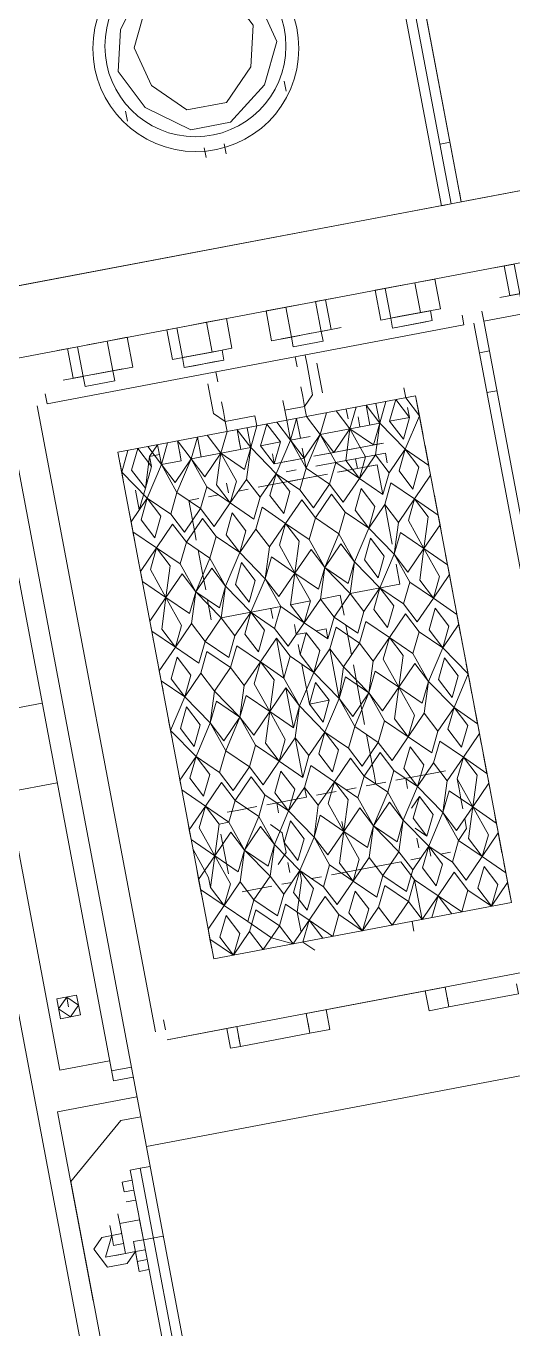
# Model space of a CAD drawing. Extents: x 407440 to 411585, y 6041728 to 6045069.
# Drawn here: x 408262.02 to 408264.79, y 6044231.13 to 6044238.53 of the extents above; entities that cross this region are included whole.
import ezdxf

# ---------------------------------------------------------------- set-up
doc = ezdxf.new("R2010")
doc.units = 0
doc.header["$LTSCALE"] = 5
doc.linetypes.add('foc-TIELINE', pattern=[1.875, 1.25, -0.625])
doc.layers.add('P-PROPOSED-EXISTING-H', color=59, linetype='Continuous')
doc.layers.add('T-TIE', color=201, linetype='foc-TIELINE')

# ---------------------------------------------------------------- blocks, each defined once
blk = doc.blocks.new('P-RIG-877')
at = {"layer": 'T-TIE', "linetype": 'ByBlock', "lineweight": 18}
for points in [[(-0.3559, -16.5667), (-0.3444, -16.5667), (-0.3444, -16.5897), (-0.3559, -16.5897), (-0.3444, -16.5897), (-0.3444, -16.6126), (-0.2411, -16.6126), (-0.2411, -16.5897), (-0.2411, -16.6126), (0.1148, -16.6126), (-0.3444, -16.6126), (-0.3444, -16.1189), (-0.3559, -16.1189)], [(0.1492, -16.4174), (0.1492, -16.4289), (0.2067, -16.4289), (0.2067, -16.4174), (0.2067, -16.4289), (0.1952, -16.4289), (0.1952, -16.4404), (0.1952, -16.4519), (0.1952, -17.1637), (0.1148, -17.1637), (2.388, -17.1637)], [(0.2526, -16.6126), (0.2526, -16.406), (0.2641, -16.406)], [(1.1022, -17.1637), (1.1022, -16.4519)], [(-0.2411, -16.6585), (-0.2411, -16.6241), (-0.2411, -16.6356), (0.1148, -16.6356), (0.1148, -16.6241), (0.1148, -17.1178), (0.1148, -17.2555), (0.1148, -16.4863), (0.1148, -16.6126), (0.1033, -16.6126)], [(0.1952, -16.5782), (0.2296, -16.5782), (0.2296, -16.5208)], [(0.2296, -16.5897), (0.2296, -16.5667), (0.2411, -16.5667), (0.2296, -16.5667), (0.1952, -16.5667), (0.1952, -16.5897)], [(0.0459, -16.6241), (0.0459, -16.6126)], [(0.9644, -16.6126), (0.9759, -16.6126), (0.2526, -16.6126), (0.2411, -16.6126)], [(0.287, -16.6126), (0.287, -16.6241)], [(0.3329, -16.6126), (0.3329, -16.6241)], [(0.1148, -16.6241), (-0.3444, -16.6241), (-0.3444, -17.1178), (-0.3559, -17.1178), (-0.3444, -17.1178), (-0.3674, -17.1178), (-0.3559, -17.1178), (-0.3444, -17.1292), (-0.3559, -17.1292)], [(0.2526, -16.6241), (0.9759, -16.6241)], [(0.9873, -16.6241), (0.9873, -17.1178), (0.9873, -16.6241)], [(0.2411, -17.1178), (0.2526, -17.1178), (0.2526, -16.6356), (0.2411, -16.6356)], [(0.1952, -16.7159), (0.2296, -16.7159), (0.2296, -16.67), (0.2411, -16.67), (0.2411, -16.6815), (0.2411, -16.7159), (0.2411, -16.67)], [(0.2296, -16.6815), (0.1952, -16.6815)], [(0.31, -16.7159), (0.3215, -16.7159), (0.3444, -16.7045), (0.3215, -16.7045), (0.3215, -17.0489), (0.3215, -16.7045), (0.907, -16.7045), (0.907, -17.0489), (0.3215, -17.0489)], [(0.3444, -16.7045), (0.3329, -16.7045), (0.3559, -16.7045)], [(0.3329, -16.7159), (0.3444, -16.7159), (0.3444, -16.7389)], [(0.3674, -16.7045), (0.3444, -16.7045), (0.3789, -16.7274), (0.3444, -16.7504), (0.3789, -16.7619), (0.4018, -16.7504), (0.4248, -16.7619), (0.4018, -16.7848), (0.3789, -16.7619), (0.4018, -16.7504), (0.3789, -16.7274), (0.4018, -16.7389), (0.4248, -16.7274), (0.4018, -16.7159), (0.3789, -16.7274), (0.4018, -16.7045), (0.3789, -16.7045)], [(0.3903, -16.7045), (0.4133, -16.7045)], [(0.4363, -16.7045), (0.4592, -16.7045), (0.4363, -16.7274), (0.4592, -16.7389), (0.4937, -16.7274), (0.4707, -16.7504), (0.4937, -16.7619), (0.4592, -16.7504), (0.4363, -16.7619), (0.4592, -16.7504), (0.4363, -16.7274), (0.4133, -16.7504), (0.4363, -16.7619), (0.4592, -16.7848), (0.4937, -16.7619), (0.5281, -16.7848), (0.4937, -16.8078), (0.5281, -16.8193)], [(0.5052, -16.7619), (0.5281, -16.7619), (0.5281, -16.8193), (0.4937, -16.8422), (0.5281, -16.8537), (0.5511, -16.8422), (0.5281, -16.8193), (0.5511, -16.8078), (0.574, -16.8193), (0.5511, -16.8422), (0.5281, -16.8193), (0.5511, -16.8078), (0.5281, -16.7848), (0.5511, -16.7963), (0.574, -16.7848), (0.5511, -16.7733), (0.5281, -16.7848), (0.5511, -16.7619), (0.5281, -16.7504), (0.5511, -16.7274), (0.574, -16.7504), (0.5511, -16.7619), (0.5281, -16.7504), (0.4937, -16.7619), (0.5166, -16.7504), (0.4937, -16.7274), (0.4592, -16.7159), (0.4363, -16.7274), (0.4133, -16.7045), (0.4248, -16.7045)], [(0.4477, -16.7045), (0.4707, -16.7045)], [(0.4822, -16.7045), (0.4707, -16.7045), (0.4937, -16.7274), (0.5166, -16.7045), (0.5052, -16.7045), (0.5281, -16.7045), (0.5511, -16.7045)], [(0.5626, -16.7045), (0.574, -16.7045), (0.5511, -16.7274), (0.5281, -16.7159), (0.4937, -16.7274), (0.5281, -16.7389), (0.5511, -16.7274), (0.5281, -16.7045), (0.5396, -16.7045)], [(0.6085, -16.7045), (0.5855, -16.7045), (0.6085, -16.7274), (0.5855, -16.7159), (0.5626, -16.7274), (0.5855, -16.7389), (0.6085, -16.7274), (0.6429, -16.7045), (0.62, -16.7045)], [(0.574, -16.7045), (0.597, -16.7045)], [(0.6314, -16.7045), (0.6544, -16.7045)], [(0.6659, -16.7045), (0.6429, -16.7045), (0.6774, -16.7274), (0.7003, -16.7045), (0.6774, -16.7045)], [(0.6888, -16.7045), (0.7118, -16.7045)], [(0.7348, -16.7045), (0.7577, -16.7045), (0.7348, -16.7274), (0.7118, -16.7504), (0.7348, -16.7619), (0.7577, -16.7848), (0.7922, -16.7619), (0.8266, -16.7848), (0.7922, -16.8078), (0.8266, -16.8193), (0.8496, -16.8422), (0.8266, -16.8537), (0.8496, -16.8767), (0.8725, -16.8537), (0.8496, -16.8422), (0.8266, -16.8537), (0.7922, -16.8422), (0.8266, -16.8193), (0.8496, -16.8422), (0.8725, -16.8193), (0.8496, -16.8078), (0.8266, -16.8193), (0.8496, -16.8078), (0.8266, -16.7848), (0.8381, -16.7848)], [(0.7233, -16.7045), (0.7118, -16.7045), (0.7348, -16.7274), (0.7577, -16.7504), (0.7348, -16.7619), (0.7577, -16.7504), (0.7922, -16.7619), (0.7692, -16.7504), (0.7922, -16.7274), (0.8151, -16.7504), (0.7922, -16.7619), (0.8266, -16.7504), (0.8496, -16.7619), (0.8266, -16.7848)], [(0.7922, -16.7389), (0.7807, -16.7389), (0.7692, -16.7389), (0.7577, -16.7389), (0.7348, -16.7274), (0.7577, -16.7159), (0.7922, -16.7274), (0.8266, -16.7389), (0.8496, -16.7274), (0.8266, -16.7159), (0.7922, -16.7274), (0.8151, -16.7045), (0.8037, -16.7045), (0.8381, -16.7045)], [(0.7462, -16.7045), (0.7807, -16.7045), (0.7692, -16.7045), (0.7922, -16.7274), (0.7577, -16.7389)], [(0.8496, -16.7045), (0.8266, -16.7045), (0.8496, -16.7274), (0.8725, -16.7045), (0.8611, -16.7045)], [(0.8725, -16.7045), (0.8955, -16.7045)], [(0.907, -16.7045), (0.884, -16.7045), (0.907, -16.7274), (0.884, -16.7504), (0.907, -16.7619)], [(0.9988, -16.7159), (1.0103, -16.7159), (1.0103, -16.7963), (0.9873, -16.7963), (1.0103, -16.7963), (1.0103, -16.8193), (0.9873, -16.8193)], [(0.3215, -16.7504), (0.3444, -16.7504), (0.3215, -16.7389)], [(0.8266, -16.7504), (0.8151, -16.7389), (0.8037, -16.7389)], [(0.3444, -16.7619), (0.3215, -16.7619), (0.3444, -16.7504), (0.3674, -16.7619), (0.3444, -16.7848), (0.3215, -16.7733), (0.3444, -16.7848), (0.3215, -16.7963), (0.3444, -16.7848), (0.3674, -16.8078), (0.3444, -16.8193), (0.3789, -16.8078), (0.4018, -16.8193), (0.3789, -16.8422)], [(0.3444, -16.8193), (0.3444, -16.7504)], [(0.3674, -16.8078), (0.3674, -16.8308), (0.3674, -16.7504), (0.3674, -16.7619)], [(0.3789, -16.8308), (0.3789, -16.7504), (0.3903, -16.7504), (0.3789, -16.7504)], [(0.7462, -16.8078), (0.7462, -16.7619), (0.7462, -16.7504)], [(0.8381, -16.7504), (0.8381, -16.7504)], [(-0.0689, -16.7733), (-0.0689, -16.7733)], [(-0.0689, -16.7733), (-0.0689, -16.7733)], [(0.2411, -16.7963), (0.2296, -16.7963), (0.1952, -16.7963), (0.1952, -16.7733)], [(0.2296, -16.7963), (0.2296, -16.7733)], [(0.3444, -16.7733), (0.3329, -16.7733)], [(0.3674, -16.7733), (0.3674, -16.7963)], [(0.3903, -16.7963), (0.3903, -16.8078), (0.3903, -16.7619), (0.3903, -16.7733)], [(0.4248, -16.7619), (0.3903, -16.7619)], [(0.4822, -16.7619), (0.4363, -16.7619)], [(0.8381, -16.7733), (0.8381, -16.7619)], [(0.8381, -16.7619), (0.8381, -16.7619)], [(0.907, -16.7733), (0.884, -16.7848), (0.907, -16.7963)], [(0.2296, -16.8422), (0.2296, -16.7848), (0.1952, -16.7848)], [(0.3329, -16.7848), (0.3215, -16.7848)], [(0.3903, -16.7848), (0.3789, -16.7848)], [(0.7692, -16.7848), (0.7807, -16.7963)], [(0.8037, -16.7963), (0.8151, -16.7848)], [(0.2411, -16.7963), (0.2411, -16.8308), (0.2411, -16.7963)], [(0.7922, -16.7963), (0.7922, -16.7963)], [(0.8381, -16.8078), (0.8381, -16.7963)], [(0.9873, -16.7963), (0.9873, -16.957), (1.0103, -16.957), (1.0103, -17.0374), (0.9873, -17.0374), (0.9873, -17.1178)], [(1.0103, -16.7963), (0.9988, -16.7963)], [(0.1952, -16.8078), (0.1952, -16.8308)], [(0.2296, -16.8308), (0.2296, -16.8078)], [(0.31, -16.8308), (0.2985, -16.8193), (0.2641, -16.8193), (0.2526, -16.8193)], [(0.2641, -16.8078), (0.2985, -16.8078)], [(0.2641, -16.8193), (0.2641, -16.8193)], [(0.31, -16.8537), (0.31, -16.8308), (0.3215, -16.8308), (0.3444, -16.8193), (0.3215, -16.8078), (0.3444, -16.8193), (0.3789, -16.8422), (0.3444, -16.8537), (0.3789, -16.8767), (0.3444, -16.8996), (0.3789, -16.9111), (0.4018, -16.9341), (0.4248, -16.9111), (0.4018, -16.8996), (0.3789, -16.9111), (0.4018, -16.8996), (0.3789, -16.8767), (0.4018, -16.8537), (0.3789, -16.8422), (0.3674, -16.8422)], [(0.3444, -16.8422), (0.3215, -16.8422), (0.3444, -16.8537), (0.3674, -16.8422), (0.3444, -16.8193), (0.3215, -16.8308), (0.3215, -16.8537)], [(0.3903, -16.8422), (0.3903, -16.8193), (0.3903, -16.8996)], [(0.7807, -16.8767), (0.7922, -16.8767), (0.8151, -16.8996), (0.7922, -16.9111), (0.8266, -16.8996), (0.8496, -16.9111), (0.8266, -16.8996), (0.8496, -16.8767), (0.8266, -16.8882), (0.7922, -16.8767), (0.7692, -16.8996), (0.7922, -16.9111), (0.8266, -16.9341), (0.8496, -16.9111), (0.8725, -16.8996), (0.8496, -16.8767), (0.8266, -16.8652), (0.7922, -16.8767), (0.8151, -16.8537), (0.7922, -16.8422), (0.7577, -16.8537), (0.7348, -16.8422), (0.7118, -16.8537), (0.7348, -16.8767), (0.7577, -16.8996), (0.7348, -16.9111), (0.7577, -16.8996), (0.7922, -16.9111), (0.7577, -16.9341), (0.7348, -16.9226), (0.7118, -16.9341), (0.7348, -16.9456), (0.7577, -16.9341), (0.7348, -16.9111), (0.7118, -16.8996), (0.7348, -16.8767), (0.7577, -16.8882), (0.7922, -16.8767), (0.7577, -16.8652), (0.7348, -16.8767), (0.7577, -16.8537), (0.7348, -16.8422), (0.7118, -16.8193), (0.7348, -16.8078), (0.7577, -16.8193), (0.7348, -16.8422), (0.7577, -16.8193), (0.7922, -16.8422), (0.7692, -16.8537), (0.7922, -16.8767)], [(0.7462, -16.8422), (0.7462, -16.8193)], [(0.8381, -16.8996), (0.8381, -16.8193), (0.8611, -16.8078), (0.907, -16.8078), (0.884, -16.8193), (0.907, -16.8422), (0.884, -16.8537), (0.8611, -16.8422), (0.884, -16.8193), (0.907, -16.8422), (0.884, -16.8537), (0.907, -16.8767), (0.884, -16.8996), (0.907, -16.9111)], [(0.9185, -16.8193), (0.907, -16.8193)], [(0.2641, -16.8308), (0.2526, -16.8308)], [(0.3215, -16.8308), (0.31, -16.8308), (0.2985, -16.8308), (0.287, -16.8308)], [(0.3444, -16.8308), (0.3444, -16.8537)], [(0.5511, -16.8308), (0.5396, -16.8308), (0.5281, -16.8308), (0.5281, -16.8537)], [(0.597, -16.8308), (0.5626, -16.8308)], [(0.6774, -16.8308), (0.6085, -16.8308)], [(0.7462, -16.8308), (0.7348, -16.8308), (0.7233, -16.8308), (0.6888, -16.8308)], [(0.3559, -16.8422), (0.3674, -16.8422), (0.3674, -16.8767), (0.3559, -16.8767)], [(0.6085, -16.8422), (0.5855, -16.8537), (0.6085, -16.8422)], [(0.3215, -16.8652), (0.3444, -16.8537), (0.3215, -16.8537), (0.31, -16.8537), (0.2985, -16.8537)], [(0.3674, -16.8652), (0.3674, -16.8537)], [(0.3789, -16.8652), (0.3789, -16.8537)], [(0.3903, -16.8537), (0.3903, -16.8652)], [(0.574, -16.8537), (0.5626, -16.8537), (0.5626, -16.8652)], [(0.6429, -16.8537), (0.5855, -16.8537)], [(0.7462, -16.8652), (0.7462, -16.8537)], [(0.3444, -16.8652), (0.3444, -16.8882)], [(0.5281, -16.8652), (0.5281, -16.8882)], [(0.5626, -16.8767), (0.5626, -16.8882), (0.5511, -16.8882)], [(0.597, -16.8882), (0.6429, -16.8882), (0.6429, -16.8652)], [(0.7462, -16.8996), (0.7462, -16.8767)], [(0.3215, -16.8996), (0.3444, -16.8996), (0.3215, -16.8882), (0.31, -16.8882), (0.31, -16.9226), (0.3215, -16.9226)], [(0.3215, -16.8882), (0.3215, -16.9226), (0.3444, -16.9341), (0.3789, -16.9226), (0.4018, -16.9341), (0.3789, -16.9456), (0.3444, -16.9341), (0.3674, -16.9111), (0.3444, -16.8996), (0.3215, -16.9111), (0.3444, -16.9111), (0.3329, -16.9111)], [(0.574, -16.8882), (0.5855, -16.8882)], [(0.3444, -16.9685), (0.3444, -16.8996)], [(0.5281, -16.9685), (0.5281, -16.8996)], [(0.1952, -16.957), (0.2296, -16.957), (0.2296, -16.9111), (0.2411, -16.9111), (0.2411, -16.9226), (0.2411, -16.9456), (0.2411, -16.957), (0.2411, -16.9111)], [(0.2296, -16.9226), (0.1952, -16.9226)], [(0.2641, -16.9226), (0.2526, -16.9226)], [(0.3215, -16.957), (0.3444, -16.9685), (0.3789, -16.9915), (0.4018, -16.9685), (0.3789, -16.9915), (0.4018, -17.003), (0.4248, -16.9915), (0.4018, -16.9685), (0.3789, -16.957), (0.3444, -16.9685), (0.3674, -16.957), (0.3444, -16.9341), (0.3215, -16.9456), (0.3444, -16.9341), (0.3215, -16.9226), (0.31, -16.9226), (0.2985, -16.9226), (0.287, -16.9226)], [(0.2985, -16.9341), (0.31, -16.9226)], [(0.3903, -16.9111), (0.3903, -16.9226)], [(0.4707, -17.0489), (0.4592, -17.0489), (0.4707, -17.0489), (0.4937, -17.0259), (0.4592, -17.0374), (0.4363, -17.0259), (0.4592, -17.003), (0.4363, -16.9915), (0.4133, -17.003), (0.4363, -17.0259), (0.4592, -17.0144), (0.4937, -17.0259), (0.5166, -17.003), (0.4937, -16.9915), (0.4707, -16.9685), (0.4937, -16.957), (0.4592, -16.9685), (0.4363, -16.957), (0.4592, -16.9341), (0.4363, -16.9226), (0.4133, -16.9341), (0.4363, -16.9456), (0.4592, -16.9341), (0.4937, -16.957), (0.5166, -16.9685), (0.4937, -16.9915), (0.4592, -16.9685), (0.4363, -16.9915), (0.4133, -16.9685), (0.4363, -16.957), (0.4592, -16.9685), (0.4363, -16.9915), (0.4592, -17.003), (0.4937, -16.9915), (0.4707, -17.003), (0.4937, -17.0259), (0.5166, -17.0489), (0.5281, -17.0489)], [(0.5396, -16.9111), (0.5281, -16.9111)], [(0.6085, -16.9111), (0.5626, -16.9111)], [(0.6659, -16.9111), (0.62, -16.9111)], [(0.7233, -16.9111), (0.6774, -16.9111)], [(0.7462, -16.957), (0.7462, -16.9111), (0.7348, -16.9111)], [(0.8381, -16.9226), (0.8381, -16.9111)], [(0.9185, -16.9341), (0.907, -16.9456), (0.884, -16.9341), (0.907, -16.9226)], [(0.2641, -16.9341), (0.2641, -16.9341)], [(0.2641, -16.9341), (0.2641, -16.9341)], [(0.3903, -16.9341), (0.3789, -16.9341)], [(0.8381, -17.0489), (0.8266, -17.0489), (0.8496, -17.0259), (0.8725, -17.003), (0.8496, -16.9915), (0.8266, -16.9685), (0.8496, -16.957), (0.8266, -16.9341), (0.7922, -16.957), (0.8266, -16.9685), (0.8496, -16.957), (0.8725, -16.9685), (0.8496, -16.9915), (0.8266, -16.9685), (0.7922, -16.9915), (0.8266, -17.003), (0.8496, -17.0259), (0.8725, -17.0489), (0.884, -17.0489)], [(0.8955, -16.9456), (0.8725, -16.9456), (0.8381, -16.9341), (0.8266, -16.9341)], [(0.9873, -16.957), (1.0103, -16.957), (1.0103, -16.9341), (0.9873, -16.9341)], [(0.3903, -16.9456), (0.3903, -16.957)], [(0.7577, -16.9456), (0.7462, -16.9456)], [(0.8151, -16.957), (0.8037, -16.9456), (0.7807, -16.9456), (0.7692, -16.957)], [(0.8266, -16.9456), (0.8151, -16.9456)], [(0.8381, -16.957), (0.8381, -16.9456)], [(0.2296, -16.957), (0.2411, -16.957)], [(0.3215, -16.9915), (0.3444, -17.003), (0.3674, -16.9915), (0.3444, -16.9685), (0.3215, -16.98), (0.3444, -16.9685), (0.3215, -16.957), (0.3444, -16.957)], [(0.5855, -16.9685), (0.6085, -16.957), (0.5855, -16.9685)], [(0.7577, -17.003), (0.7577, -17.0144), (0.7348, -17.0259), (0.7577, -17.003), (0.7348, -16.9915), (0.7118, -17.003), (0.7348, -17.0259), (0.7118, -17.0489), (0.7003, -17.0489), (0.6774, -17.0259), (0.7003, -17.0374), (0.7233, -17.0259), (0.7003, -17.0144), (0.6774, -17.0259), (0.7003, -17.003), (0.6774, -16.9915), (0.7003, -17.003), (0.7233, -16.9915), (0.7003, -16.9685), (0.6774, -16.957), (0.6429, -16.9685), (0.6774, -16.9915), (0.6429, -17.003), (0.6774, -17.0259), (0.6429, -17.0489), (0.6544, -17.0489)], [(0.8725, -17.003), (0.8955, -16.98), (0.907, -16.957), (0.884, -16.9685), (0.907, -16.9915), (0.884, -17.003), (0.907, -17.0259), (0.884, -17.0489), (0.8955, -17.0489)], [(1.0103, -16.957), (0.9988, -16.957)], [(-0.0689, -16.98), (-0.0689, -16.98)], [(-0.0689, -16.98), (-0.0689, -16.98)], [(0.3215, -16.98), (0.3444, -16.98), (0.3329, -16.98)], [(0.3444, -16.98), (0.3444, -17.003)], [(0.4363, -16.98), (0.4248, -16.98), (0.3903, -16.98), (0.3903, -16.9685)], [(0.4937, -16.98), (0.4822, -16.98), (0.4477, -16.98)], [(0.5052, -16.98), (0.5281, -16.98), (0.5166, -16.98)], [(0.6774, -16.9915), (0.7003, -16.9685), (0.6774, -16.9915)], [(0.7462, -16.9685), (0.7462, -16.9915), (0.7462, -17.003)], [(0.8381, -17.003), (0.8381, -16.9915), (0.8381, -16.9685)], [(0.8496, -16.9915), (0.8266, -17.003), (0.8496, -16.9915)], [(0.3215, -17.0144), (0.3444, -17.003), (0.3215, -17.003), (0.3329, -17.0144), (0.3329, -17.003)], [(0.8725, -17.003), (0.8725, -17.003)], [(0.1952, -17.0604), (0.1952, -17.0374), (0.2296, -17.0374), (0.2296, -17.0144), (0.1952, -17.0144), (0.1952, -17.0374)], [(0.1952, -17.0833), (0.2296, -17.0833), (0.2296, -17.0259)], [(0.3674, -17.0259), (0.3444, -17.0144), (0.3329, -17.0144), (0.3674, -17.0259), (0.3903, -17.0374), (0.3674, -17.0374)], [(0.4477, -17.0489), (0.4592, -17.0489), (0.4363, -17.0259), (0.4133, -17.0489), (0.4248, -17.0489), (0.4018, -17.0489), (0.3903, -17.0489), (0.4018, -17.0489), (0.3789, -17.0259), (0.3444, -17.0489), (0.3559, -17.0489)], [(0.5626, -17.0489), (0.574, -17.0489), (0.5511, -17.0259), (0.5281, -17.0489), (0.5396, -17.0489)], [(0.6429, -17.0489), (0.6314, -17.0489), (0.6429, -17.0489), (0.6085, -17.0259), (0.5855, -17.0489), (0.597, -17.0489)], [(0.7462, -17.0489), (0.7577, -17.0489), (0.7348, -17.0259), (0.7577, -17.0374), (0.7922, -17.0259), (0.8151, -17.0489), (0.8037, -17.0489)], [(0.7577, -17.0489), (0.7692, -17.0489), (0.7922, -17.0259), (0.8266, -17.0374), (0.8496, -17.0259), (0.8266, -17.0144), (0.7922, -17.0259), (0.7577, -17.0144)], [(0.7577, -17.0144), (0.7577, -17.0144)], [(0.8151, -17.0144), (0.7692, -17.0144)], [(0.8151, -17.0144), (0.8151, -17.0144)], [(0.2411, -17.0374), (0.2296, -17.0374), (0.2296, -17.0604)], [(0.2411, -17.0374), (0.2411, -17.0718), (0.2411, -17.0374)], [(0.3215, -17.0374), (0.3444, -17.0489), (0.3329, -17.0489)], [(0.7807, -17.0489), (0.8151, -17.0374), (0.8266, -17.0374)], [(0.9873, -17.0374), (1.0103, -17.0374), (1.0103, -17.0489), (0.9873, -17.0489)], [(1.0103, -17.0374), (0.9988, -17.0374)], [(0.5855, -17.0489), (0.574, -17.0489)], [(0.8266, -17.0489), (0.8151, -17.0489)], [(0.2296, -17.0948), (0.2296, -17.0718), (0.2411, -17.0718), (0.2296, -17.0718), (0.1952, -17.0718), (0.1952, -17.0948)], [(0.9759, -17.1292), (0.2526, -17.1292)], [(0.9759, -17.1178), (0.9644, -17.1178)], [(0.2411, -17.1637), (0.2411, -17.1867), (1.0218, -17.1867), (1.0218, -17.1637), (1.0218, -17.1867)], [(1.0103, -17.1637), (1.0103, -17.1867)], [(1.2629, -17.2555), (1.0447, -17.2555), (1.0447, -17.1637)], [(1.9862, -17.2555), (1.1251, -17.2555), (1.0677, -17.1867), (1.0677, -17.1637)], [(1.1251, -17.1637), (1.1251, -17.1752)], [(1.2055, -17.1637), (1.2055, -17.1867), (1.1596, -17.1867), (1.1596, -17.1981), (1.1596, -17.1867), (1.1481, -17.1867), (1.1596, -17.1867), (1.1481, -17.1867)], [(0.574, -17.2441), (0.5855, -17.2441), (0.5855, -17.1867)], [(0.9988, -17.1867), (0.9988, -17.2441), (0.6544, -17.2441), (0.6544, -17.267), (0.6429, -17.267)], [(0.6659, -17.2441), (0.6774, -17.2441), (0.6774, -17.1867)], [(1.8828, -17.1752), (1.4121, -17.1752), (1.1251, -17.1752), (1.1251, -17.1867), (1.1366, -17.1867), (1.1366, -17.1981), (1.1481, -17.1981), (1.1481, -17.1867), (1.1366, -17.1867), (1.1481, -17.1867), (1.1366, -17.1867), (1.1481, -17.1867), (1.1366, -17.1867)], [(1.1481, -17.1867), (1.1481, -17.1867)], [(1.1481, -17.1867), (1.1481, -17.1867)], [(1.171, -17.2096), (1.1825, -17.2096), (1.1825, -17.1867), (1.2055, -17.1867), (1.8828, -17.1867), (2.3995, -17.1867), (2.4339, -17.1867), (2.3995, -17.1867), (2.3995, -17.2096), (2.365, -17.2096), (2.3421, -17.2096)], [(1.1825, -17.1867), (1.171, -17.1867)], [(1.2399, -17.1867), (1.2399, -17.1981), (1.2055, -17.1981), (1.2055, -17.1867)], [(1.217, -17.2211), (1.217, -17.2096), (1.217, -17.1981), (1.217, -17.1867)], [(1.2284, -17.1867), (1.2284, -17.1981)], [(1.2399, -17.1981), (1.217, -17.1981), (1.2284, -17.2096), (1.2284, -17.2326), (1.2055, -17.2441), (1.194, -17.2326), (1.194, -17.2211), (1.1825, -17.2211), (1.194, -17.2211), (1.2055, -17.2211), (1.2055, -17.2096)], [(1.217, -17.1981), (1.217, -17.1981)], [(1.217, -17.1981), (1.217, -17.1981)], [(1.2284, -17.1981), (1.2284, -17.1981)], [(1.2284, -17.1981), (1.2284, -17.1981)], [(1.2399, -17.1981), (1.2399, -17.1981)], [(1.2399, -17.1981), (1.2399, -17.1981)], [(1.217, -17.2096), (1.1825, -17.2096), (1.217, -17.2096)], [(1.194, -17.2096), (1.194, -17.2211), (1.194, -17.2096)], [(1.194, -17.2211), (1.217, -17.2326), (1.217, -17.2096)], [(1.2055, -17.2096), (1.2055, -17.2096)], [(0.0459, -17.2785), (1.9862, -17.2785)]]:
    blk.add_lwpolyline(points, dxfattribs=at)
for points in [[(0.2296, -16.6585), (0.1952, -16.6585), (0.1952, -16.6815), (0.1952, -16.7045), (0.1952, -16.7274), (0.2296, -16.7274), (0.2296, -16.7045), (0.2296, -16.6815)], [(0.2411, -16.7159), (0.2296, -16.7159)], [(0.3444, -16.7159), (0.3215, -16.7274), (0.3444, -16.7389), (0.3674, -16.7274)], [(0.62, -16.7274), (0.6429, -16.7389), (0.6659, -16.7274), (0.6429, -16.7159)], [(0.7003, -16.7389), (0.6774, -16.7274), (0.7003, -16.7159), (0.7233, -16.7274)], [(0.8611, -16.7274), (0.884, -16.7389), (0.907, -16.7274), (0.884, -16.7159)], [(0.6085, -16.7619), (0.6429, -16.7504), (0.6085, -16.7274), (0.5855, -16.7504)], [(0.7003, -16.7504), (0.6774, -16.7274), (0.6429, -16.7504), (0.6774, -16.7619)], [(0.8496, -16.7619), (0.8725, -16.7504), (0.8496, -16.7274), (0.8266, -16.7504)], [(0.5855, -16.7504), (0.5626, -16.7619), (0.5855, -16.7848), (0.6085, -16.7619)], [(0.6429, -16.7848), (0.6774, -16.7733), (0.7003, -16.7848), (0.6774, -16.7963), (0.6429, -16.7848), (0.6659, -16.7619), (0.6429, -16.7504), (0.62, -16.7619)], [(0.7003, -16.7848), (0.7233, -16.7619), (0.7003, -16.7504), (0.6774, -16.7619)], [(0.907, -16.7619), (0.884, -16.7504), (0.8611, -16.7619), (0.884, -16.7848)], [(0.4018, -16.7848), (0.3789, -16.8078), (0.4018, -16.8193), (0.4248, -16.8078), (0.4018, -16.7848), (0.3789, -16.7733), (0.3444, -16.7848), (0.3789, -16.7963)], [(0.4363, -16.7963), (0.4592, -16.7848), (0.4363, -16.7733), (0.4133, -16.7848)], [(0.4707, -16.7848), (0.4937, -16.7963), (0.5166, -16.7848), (0.4937, -16.7733)], [(0.6085, -16.7963), (0.6429, -16.7848), (0.6085, -16.7733), (0.5855, -16.7848)], [(0.7118, -16.7848), (0.7348, -16.7963), (0.7577, -16.7848), (0.7348, -16.7733)], [(0.7922, -16.7963), (0.8151, -16.7848), (0.7922, -16.7733), (0.7692, -16.7848)], [(0.8496, -16.7963), (0.8725, -16.7848), (0.8496, -16.7733), (0.8266, -16.7848)], [(-0.2067, -16.8767), (-0.1952, -16.9226), (-0.1492, -16.957), (-0.1033, -16.9685), (-0.0574, -16.9456), (-0.023, -16.8996), (-0.023, -16.8537), (-0.0574, -16.8078), (-0.1033, -16.7848), (-0.1492, -16.7963), (-0.1952, -16.8308)], [(-0.2067, -16.8767), (-0.1952, -16.9226), (-0.1492, -16.957), (-0.1033, -16.9685), (-0.0574, -16.9456), (-0.023, -16.8996), (-0.023, -16.8537), (-0.0574, -16.8078), (-0.1033, -16.7848), (-0.1492, -16.7963), (-0.1952, -16.8308)], [(-0.0459, -16.7848), (-0.0574, -16.7848)], [(0.4363, -16.8078), (0.4592, -16.8193), (0.4937, -16.8078), (0.4592, -16.7848)], [(0.5855, -16.8193), (0.6085, -16.8078), (0.5855, -16.7848), (0.5626, -16.8078)], [(0.7233, -16.8422), (0.7003, -16.8193), (0.6774, -16.8422), (0.7003, -16.8193), (0.6774, -16.8078), (0.6429, -16.8193), (0.6659, -16.8078), (0.6429, -16.7848), (0.62, -16.8078), (0.6429, -16.8193), (0.6774, -16.8422), (0.7003, -16.8537), (0.6774, -16.8767), (0.6429, -16.8537), (0.62, -16.8422), (0.6429, -16.8193), (0.6659, -16.8422), (0.6429, -16.8537), (0.6774, -16.8422), (0.7003, -16.8537)], [(0.7003, -16.8193), (0.7233, -16.8078), (0.7003, -16.7848), (0.6774, -16.8078)], [(0.7577, -16.8193), (0.7922, -16.8078), (0.8151, -16.8193), (0.7922, -16.8422), (0.7692, -16.8193), (0.7922, -16.8078), (0.7577, -16.7848), (0.7348, -16.8078)], [(0.884, -16.7848), (0.8611, -16.8078), (0.884, -16.8193), (0.907, -16.8078)], [(0.7462, -16.7963), (0.7577, -16.7963)], [(0.8151, -16.7963), (0.8266, -16.7963)], [(-0.1837, -16.8767), (-0.1722, -16.9226), (-0.1263, -16.9456), (-0.0804, -16.9341), (-0.0459, -16.8996), (-0.0459, -16.8537), (-0.0804, -16.8193), (-0.1263, -16.8078), (-0.1722, -16.8308)], [(-0.1837, -16.8767), (-0.1722, -16.9226), (-0.1263, -16.9456), (-0.0804, -16.9341), (-0.0459, -16.8996), (-0.0459, -16.8537), (-0.0804, -16.8193), (-0.1263, -16.8078), (-0.1722, -16.8308)], [(0.4018, -16.8537), (0.4248, -16.8422), (0.4018, -16.8193), (0.3789, -16.8422)], [(0.4592, -16.8193), (0.4363, -16.8078), (0.4133, -16.8193), (0.4363, -16.8422)], [(0.4592, -16.8537), (0.4937, -16.8422), (0.4592, -16.8193), (0.4363, -16.8422)], [(0.4937, -16.8422), (0.5166, -16.8193), (0.4937, -16.8078), (0.4707, -16.8193)], [(0.5855, -16.8537), (0.6085, -16.8767), (0.6429, -16.8537), (0.6085, -16.8422), (0.5855, -16.8193), (0.5626, -16.8422)], [(0.6085, -16.8422), (0.6429, -16.8193), (0.6085, -16.8078), (0.5855, -16.8193)], [(0.1952, -16.8537), (0.2296, -16.8537), (0.2296, -16.8308), (0.1952, -16.8308)], [(0.2411, -16.8308), (0.2296, -16.8308)], [(0.4592, -16.8537), (0.4363, -16.8422), (0.4133, -16.8537), (0.4363, -16.8767)], [(0.4937, -16.8767), (0.4707, -16.8537), (0.4937, -16.8422), (0.5166, -16.8537), (0.4937, -16.8767), (0.5281, -16.8882), (0.5511, -16.8767), (0.5281, -16.8652)], [(0.5511, -16.8767), (0.574, -16.8537), (0.5511, -16.8422), (0.5281, -16.8537)], [(0, -16.8652), (0.0115, -16.8652)], [(0.3444, -16.8882), (0.3674, -16.8767), (0.3444, -16.8652), (0.3215, -16.8767)], [(0.4018, -16.8882), (0.4248, -16.8767), (0.4018, -16.8652), (0.3789, -16.8767)], [(0.4363, -16.8767), (0.4133, -16.8996), (0.4363, -16.9111), (0.4592, -16.8996)], [(0.4592, -16.8882), (0.4937, -16.8767), (0.4592, -16.8652), (0.4363, -16.8767)], [(0.4707, -16.8996), (0.4937, -16.9111), (0.5166, -16.8996), (0.4937, -16.8767)], [(0.5511, -16.9111), (0.574, -16.8996), (0.5511, -16.8767), (0.5281, -16.8996)], [(0.5626, -16.8767), (0.5855, -16.8882), (0.6085, -16.8767), (0.5855, -16.8996), (0.6085, -16.9111), (0.6429, -16.8996), (0.6085, -16.8767), (0.5855, -16.8652)], [(0.6429, -16.8882), (0.6659, -16.8767), (0.6429, -16.8652), (0.62, -16.8767)], [(0.7003, -16.9341), (0.6774, -16.9111), (0.7003, -16.8996), (0.6774, -16.8767), (0.6429, -16.8996), (0.6774, -16.9111), (0.7003, -16.8996), (0.7233, -16.9111), (0.7003, -16.9341), (0.6774, -16.957), (0.7003, -16.9685), (0.7233, -16.957)], [(0.7233, -16.8767), (0.7003, -16.8652), (0.6774, -16.8767), (0.7003, -16.8882)], [(0.884, -16.8882), (0.907, -16.8767), (0.884, -16.8652), (0.8611, -16.8767)], [(0.0115, -16.8882), (0, -16.8882)], [(0.2296, -16.8996), (0.1952, -16.8996), (0.1952, -16.9226), (0.1952, -16.9456), (0.1952, -16.9685), (0.2296, -16.9685), (0.2296, -16.9456), (0.2296, -16.9226)], [(0.4592, -16.9341), (0.4937, -16.9111), (0.5281, -16.9341), (0.5511, -16.9111), (0.5281, -16.8996), (0.4937, -16.9111), (0.4592, -16.8996), (0.4363, -16.9111)], [(0.5855, -16.9341), (0.6085, -16.9226), (0.6429, -16.9341), (0.6085, -16.9456), (0.5855, -16.9341), (0.6085, -16.9111), (0.5855, -16.8996), (0.5626, -16.9111)], [(0.6429, -16.9341), (0.6659, -16.9111), (0.6429, -16.8996), (0.62, -16.9111)], [(0.884, -16.9341), (0.907, -16.9111), (0.884, -16.8996), (0.8611, -16.9111)], [(0.4937, -16.9456), (0.4707, -16.9341), (0.4937, -16.9226), (0.5166, -16.9341)], [(0.5511, -16.9226), (0.5281, -16.9341), (0.5511, -16.9456), (0.574, -16.9341)], [(0.6774, -16.9226), (0.6429, -16.9341), (0.6774, -16.9456), (0.7003, -16.9341)], [(0.7922, -16.9456), (0.8151, -16.9341), (0.7922, -16.9226), (0.7692, -16.9341)], [(0.8266, -16.9341), (0.8496, -16.9456), (0.8725, -16.9341), (0.8496, -16.9226)], [(0.2985, -16.9341), (0.2641, -16.9341)], [(0.3789, -16.957), (0.4018, -16.9685), (0.4248, -16.957), (0.4018, -16.9341)], [(0.5281, -17.003), (0.5511, -16.9915), (0.5281, -16.9685), (0.5511, -16.957), (0.5281, -16.9341), (0.4937, -16.957), (0.5281, -16.9685), (0.4937, -16.9915)], [(0.5855, -16.9685), (0.6085, -16.9915), (0.6429, -16.9685), (0.6085, -16.957), (0.5855, -16.9341), (0.5626, -16.957)], [(0.6659, -16.957), (0.6429, -16.9341), (0.62, -16.957), (0.6429, -16.9685)], [(0.8151, -17.003), (0.7922, -16.9915), (0.7577, -17.003), (0.7348, -16.9915), (0.7577, -16.9685), (0.7348, -16.957), (0.7577, -16.9341), (0.7922, -16.957), (0.7692, -16.9685), (0.7922, -16.9915), (0.8151, -16.9685), (0.7922, -16.957), (0.7577, -16.9685), (0.7348, -16.957), (0.7118, -16.9685), (0.7348, -16.9915), (0.7577, -16.9685), (0.7922, -16.9915), (0.7692, -17.003), (0.7922, -17.0259)], [(0.884, -16.9685), (0.907, -16.957), (0.884, -16.9341), (0.8611, -16.957)], [(0.5511, -16.957), (0.5281, -16.9685), (0.5511, -16.9915), (0.574, -17.003), (0.5511, -17.0259), (0.5281, -17.003), (0.5511, -16.9915), (0.574, -16.9685)], [(-0.0574, -16.9685), (-0.0459, -16.9685)], [(0.5855, -17.003), (0.6085, -16.9915), (0.5855, -17.003), (0.6085, -17.0259), (0.6429, -17.003), (0.6085, -16.9915), (0.5855, -16.9685), (0.5626, -16.9915)], [(0.6659, -16.9915), (0.6429, -16.9685), (0.62, -16.9915), (0.6429, -17.003)], [(0.8611, -16.9915), (0.884, -17.003), (0.907, -16.9915), (0.884, -16.9685)], [(0.3789, -17.0259), (0.4018, -17.003), (0.3789, -16.9915), (0.3444, -17.003)], [(0.3444, -17.0374), (0.3674, -17.0259), (0.3444, -17.0144), (0.3215, -17.0259)], [(0.4018, -17.0144), (0.3789, -17.0259), (0.4018, -17.0374), (0.4248, -17.0259)], [(0.5281, -17.0374), (0.5511, -17.0259), (0.5281, -17.0144), (0.4937, -17.0259)], [(0.5855, -17.0374), (0.6085, -17.0259), (0.5855, -17.0144), (0.5626, -17.0259)], [(0.62, -17.0259), (0.6429, -17.0374), (0.6659, -17.0259), (0.6429, -17.0144)], [(0.907, -17.0259), (0.884, -17.0144), (0.8611, -17.0259), (0.884, -17.0374)], [(0.6888, -17.0489), (0.7003, -17.0489)], [(0.9414, -17.2326), (0.9185, -17.2326), (0.9185, -17.2096), (0.9414, -17.2096)], [(0.9185, -17.2211), (0.9299, -17.2326), (0.9414, -17.2211), (0.9299, -17.2096)], [(1.217, -17.2096), (1.217, -17.2326), (1.194, -17.2211), (1.217, -17.2326)], [(0.9185, -17.2211), (0.9299, -17.2211)], [(1.194, -17.2211), (1.2055, -17.2211)]]:
    blk.add_lwpolyline(points, close=True, dxfattribs=at)
for centre, radius in [((-0.1125, -16.8767), 0.1171), ((-0.1152, -16.8767), 0.1029)]:
    blk.add_circle(centre, radius, dxfattribs=at)

msp = doc.modelspace()

# ---------------------------------------------------------------- hatches: boundary and pattern name
at = {"layer": 'P-PROPOSED-EXISTING-H'}
h = msp.add_hatch(dxfattribs=at)
h.set_pattern_fill('ANSI31', color=256, scale=3.498392, style=0)
h.set_pattern_definition([(45, (-2243.128, 2713.837), (-7.854113246, 7.854113246), [])])
edge = h.paths.add_edge_path()
edge.add_line((408709.2898, 6043818.2218), (408241.3049, 6043729.7131))
edge.add_line((408241.3049, 6043729.7131), (407794.4358, 6043645.198))
edge.add_line((407794.4358, 6043645.198), (407673.8299, 6044282.8949))
edge.add_line((407673.8299, 6044282.8949), (408123.6694, 6044351.8304))
edge.add_line((408123.6694, 6044351.8304), (408654.5747, 6044433.1889))
edge.add_line((408654.5747, 6044433.1889), (409028.9973, 6044539.8658))
edge.add_line((409028.9973, 6044539.8658), (409149.7259, 6043901.5203))
edge.add_line((409149.7259, 6043901.5203), (408898.7917, 6043854.0618))
edge.add_arc((408782.127, 6043952.0096), 152.33, 241.435078, 319.984322, ccw=False)

# ---------------------------------------------------------------- block references
at = {"layer": 'T-TIE', "linetype": 'ByBlock', "xscale": 4.999999999955019, "yscale": 4.999999999955019, "zscale": 4.999999999955019, "rotation": 280.7096999997605}
msp.add_blockref('P-RIG-877', (408346.0047, 6044253.5322), dxfattribs=at)

doc.saveas('drawing.dxf')
